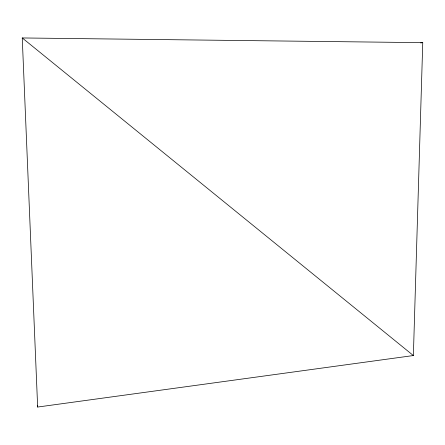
<?xml version="1.0" encoding="UTF-8"?>
<svg xmlns="http://www.w3.org/2000/svg" width="445" height="445" viewBox="0 0 445 445"><rect width="100%" height="100%" fill="white"/><g stroke="black" fill="none" stroke-linecap="round" stroke-linejoin="round"><path stroke-width="0.67" d="M37.653 407.047L22.25 37.953L422.75 42.653L413.372 355.549L37.653 407.047L37.697 405.656M420.686 42.937L422.75 42.653M22.25 37.953L413.372 355.549"/></g></svg>
